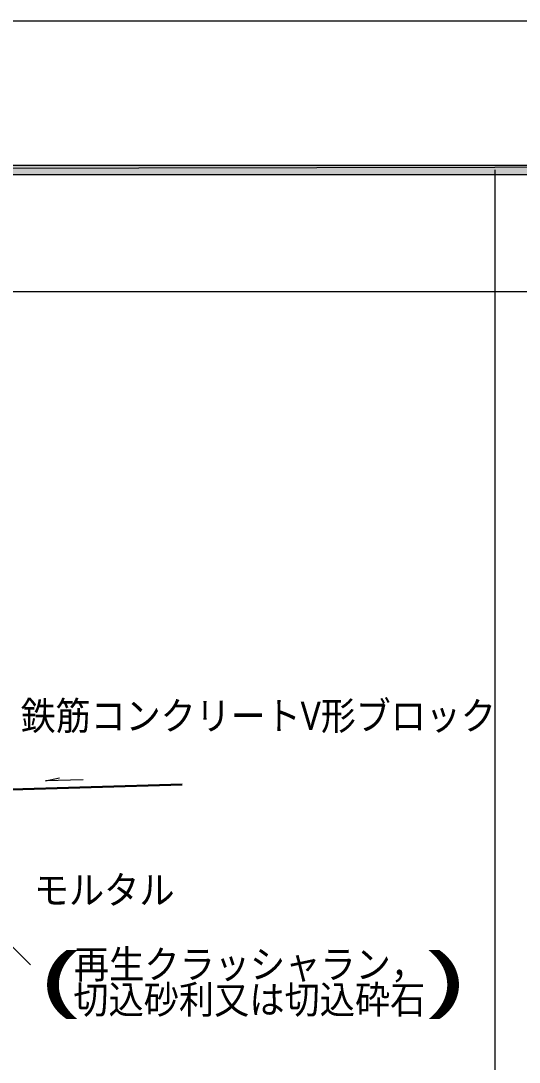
# Model space of a CAD drawing. Header units: millimetres. Extents: x 0 to 420, y 0 to 297.
# Drawn here: x 267.2 to 304, y 220.2 to 297 of the extents above; entities that cross this region are included whole.
import ezdxf
from ezdxf.enums import TextEntityAlignment as Align

# ---------------------------------------------------------------- set-up
doc = ezdxf.new("R2010")
doc.units = ezdxf.units.MM
doc.styles.add('kst32b', font='NotoSansJP-Variable.ttf')

msp = doc.modelspace()

# ---------------------------------------------------------------- hatches: boundary and pattern name
h = msp.add_hatch(color=7)
h.paths.add_polyline_path([(394.166, 285.623), (394.166, 286.321), (26.183, 285.623), (394.166, 285.623)])
h.paths.add_polyline_path([(394.166, 286.321), (26.183, 285.623), (26.183, 286.321), (394.166, 286.321)])

# ---------------------------------------------------------------- linework, layer by layer
at = {"lineweight": 13}
msp.add_lwpolyline([(0.191, 0), (0.191, 296.968), (420.158, 296.968), (420.158, 0)], close=True, dxfattribs=at)
at = {"lineweight": 0}
for points in [[(394.166, 285.623), (394.166, 286.321), (26.183, 285.623)], [(394.166, 286.321), (26.183, 285.623), (26.183, 286.321)]]:
    msp.add_lwpolyline(points, close=True, dxfattribs=at)
at = {"lineweight": 13}
for points in [[(302.175, 285.983), (302.175, 45.995)], [(394.166, 276.987), (26.183, 276.987)], [(271.78, 240.982), (269.007, 240.898), (270.044, 241.131)], [(264.308, 230.928), (267.907, 227.33)]]:
    msp.add_lwpolyline(points, dxfattribs=at)
at = {"lineweight": 30}
msp.add_lwpolyline([(265.642, 240.242), (279.104, 240.644)], dxfattribs=at)

# ---------------------------------------------------------------- texts
at = {"style": 'kst32b'}
for s, height, p, p2 in [('鉄筋コンクリートV形ブロック', 2.07913, (267.166, 244.665), (302.251, 244.665)), ('モルタル', 2.0791, (268.139, 231.817), (278.535, 231.817)), ('(          )', 4.15825, (268.732, 224.261), (299.919, 224.261)), ('再生クラッシャラン，', 2.0791, (271.103, 226.335), (297.092, 226.335)), ('切込砂利又は切込砕石', 2.0791, (271.06, 223.732), (297.049, 223.732))]:
    msp.add_text(s, height=height, dxfattribs=at).set_placement(p, p2, align=Align.FIT)

doc.saveas('drawing.dxf')
